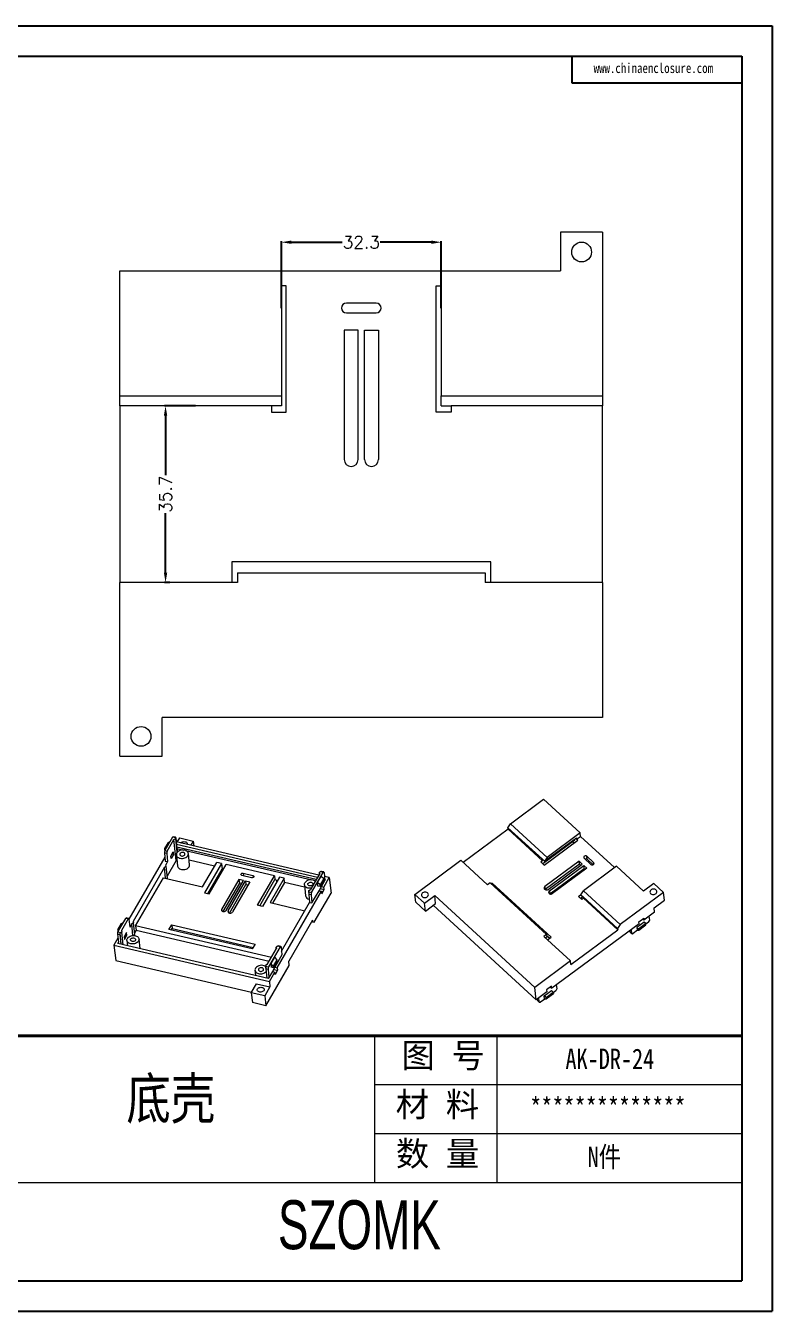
# Model space of a CAD drawing. Header units: inches. Extents: x 1384 to 2762, y 1089 to 1348.
# Drawn here: x 1600.1 to 1750.9, y 1088.5 to 1348.1 of the extents above; entities that cross this region are included whole.
import ezdxf

# ---------------------------------------------------------------- set-up
doc = ezdxf.new("R2010")
doc.units = ezdxf.units.IN
doc.layers.add('文字', color=81, linetype='Continuous')
doc.layers.add('粗实线', color=7, linetype='Continuous', lineweight=30)
doc.layers.add('细实线', color=3, linetype='Continuous', lineweight=9)
doc.styles.get("Standard").update_dxf_attribs({"font": 'txt', "bigfont": 'gbcbig.shx'})
doc.styles.add('宋体', font='', dxfattribs={"width": 0.8, "height": 3.5})
doc.styles.add('长仿宋', font='', dxfattribs={"width": 0.7, "height": 4})
doc.styles.get('宋体').set_extended_font_data('SimSun')
doc.styles.get('长仿宋').set_extended_font_data('SimSun')
doc.dimstyles.new('2.5', dxfattribs={"dimtxt": 2.5, "dimasz": 2, "dimexe": 0.18, "dimexo": 0.0625, "dimgap": 0.09, "dimtad": 0, "dimzin": 12, "dimdsep": 46, "dimtxsty": 'Standard', "dimcen": 2, "dimclrd": 3, "dimclre": 3, "dimadec": 0, "dimazin": 0, "dimtfac": 1, "dimtofl": 0, "dimtmove": 0, "dimatfit": 3, "dimfxl": 0, "dimtolj": 1, "dimtzin": 0, "dimarcsym": 0})

# ---------------------------------------------------------------- blocks, each defined once
blk = doc.blocks.new('*D205')
at = {"color": 3, "lineweight": -2, "transparency": 16777216}
for p, q in [((1634.41, 1271.33), (1628.19, 1271.33)), ((1628.37, 1269.33), (1628.37, 1257.32)), ((1628.37, 1237.63), (1628.37, 1249.64)), ((1629.23, 1235.63), (1628.19, 1235.63))]:
    blk.add_line(p, q, dxfattribs=at)
at = {"color": 3, "transparency": 16777216}
for points in [[(1628.04, 1269.33), (1628.71, 1269.33), (1628.37, 1271.33)], [(1628.04, 1237.63), (1628.71, 1237.63), (1628.37, 1235.63)]]:
    blk.add_solid(points, dxfattribs=at)
at = {"layer": 'Defpoints', "color": 0, "transparency": 16777216}
for p in [(1628.37, 1271.33), (1634.47, 1271.33), (1629.29, 1235.63)]:
    blk.add_point(p, dxfattribs=at)
at = {"color": 0, "transparency": 16777216, "insert": (1628.37, 1253.48), "char_height": 2.5, "attachment_point": 5, "rotation": 90}
blk.add_mtext('\\A1;35.7', dxfattribs=at)
blk = doc.blocks.new('*D206')
at = {"color": 3, "lineweight": -2, "transparency": 16777216}
for p, q in [((1651.77, 1291.02), (1651.77, 1304.54)), ((1653.77, 1304.36), (1664.08, 1304.36)), ((1682.07, 1304.36), (1671.76, 1304.36)), ((1684.07, 1291.02), (1684.07, 1304.54))]:
    blk.add_line(p, q, dxfattribs=at)
at = {"color": 3, "transparency": 16777216}
for points in [[(1653.77, 1304.69), (1653.77, 1304.02), (1651.77, 1304.36)], [(1682.07, 1304.69), (1682.07, 1304.02), (1684.07, 1304.36)]]:
    blk.add_solid(points, dxfattribs=at)
at = {"layer": 'Defpoints', "color": 0, "transparency": 16777216}
for p in [(1684.07, 1304.36), (1651.77, 1290.95), (1684.07, 1290.95)]:
    blk.add_point(p, dxfattribs=at)
at = {"color": 0, "transparency": 16777216, "insert": (1667.92, 1304.36), "char_height": 2.5, "attachment_point": 5}
blk.add_mtext('\\A1;32.3', dxfattribs=at)

msp = doc.modelspace()

# ---------------------------------------------------------------- linework, layer by layer
for p, q in [((1383.856, 1348.072), (1750.949, 1348.072)), ((1750.949, 1348.072), (1750.949, 1088.511)), ((1393.355, 1341.892), (1744.769, 1341.892)), ((1710.436, 1341.892), (1710.436, 1336.527)), ((1744.769, 1341.892), (1744.769, 1094.691)), ((1710.436, 1336.527), (1744.769, 1336.527)), ((1393.355, 1094.691), (1744.769, 1094.691)), ((1383.856, 1088.511), (1750.949, 1088.511))]:
    msp.add_line(p, q)
at = {"color": 7, "linetype": 'Continuous', "lineweight": 15}
for p, q in [((1716.669, 1306.377), (1708.169, 1306.377)), ((1708.169, 1306.377), (1708.169, 1298.577)), ((1716.669, 1306.377), (1716.669, 1273.327)), ((1619.169, 1273.327), (1619.169, 1298.577)), ((1619.169, 1298.577), (1651.769, 1298.577)), ((1651.769, 1298.577), (1651.769, 1273.327)), ((1651.769, 1298.577), (1684.069, 1298.577)), ((1684.069, 1298.577), (1708.169, 1298.577)), ((1684.069, 1298.577), (1684.069, 1273.327)), ((1652.769, 1295.577), (1651.769, 1295.577)), ((1652.769, 1270.077), (1652.769, 1295.577)), ((1683.069, 1270.077), (1683.069, 1295.577)), ((1683.069, 1295.577), (1684.069, 1295.577)), ((1670.919, 1292.077), (1664.919, 1292.077)), ((1664.919, 1290.077), (1670.919, 1290.077)), ((1667.269, 1286.577), (1664.469, 1286.577)), ((1664.469, 1286.577), (1664.469, 1260.477)), ((1667.269, 1260.477), (1667.269, 1286.577)), ((1668.569, 1286.577), (1671.369, 1286.577)), ((1668.569, 1260.477), (1668.569, 1286.577)), ((1671.369, 1286.577), (1671.369, 1260.477)), ((1619.169, 1271.327), (1619.169, 1273.327)), ((1619.169, 1273.327), (1651.769, 1273.327)), ((1651.769, 1273.327), (1651.769, 1271.327)), ((1684.069, 1273.327), (1716.669, 1273.327)), ((1684.069, 1271.327), (1684.069, 1273.327)), ((1716.669, 1273.327), (1716.669, 1271.327)), ((1649.769, 1271.327), (1619.169, 1271.327)), ((1619.169, 1271.327), (1619.169, 1235.627)), ((1651.769, 1271.327), (1649.769, 1271.327)), ((1649.769, 1271.327), (1649.769, 1270.077)), ((1649.769, 1270.077), (1652.769, 1270.077)), ((1686.069, 1270.077), (1683.069, 1270.077)), ((1684.069, 1271.327), (1686.069, 1271.327)), ((1716.669, 1271.327), (1686.069, 1271.327)), ((1686.069, 1271.327), (1686.069, 1270.077)), ((1716.669, 1235.627), (1716.669, 1271.327)), ((1694.069, 1239.827), (1641.769, 1239.827)), ((1641.769, 1239.827), (1641.769, 1235.627)), ((1694.069, 1235.627), (1694.069, 1239.827)), ((1619.169, 1200.577), (1619.169, 1235.627)), ((1642.919, 1235.627), (1619.169, 1235.627)), ((1642.919, 1237.627), (1642.919, 1235.627)), ((1642.919, 1237.627), (1692.919, 1237.627)), ((1692.919, 1237.627), (1692.919, 1235.627)), ((1716.669, 1235.627), (1692.919, 1235.627)), ((1716.669, 1235.627), (1716.669, 1208.377)), ((1627.669, 1200.577), (1627.669, 1208.377)), ((1716.669, 1208.377), (1627.669, 1208.377)), ((1619.169, 1200.577), (1627.669, 1200.577)), ((1698.035, 1186.951), (1704.732, 1191.898)), ((1704.732, 1191.898), (1712.14, 1185.102)), ((1697.55, 1186.155), (1698.035, 1186.951)), ((1698.035, 1186.951), (1705.444, 1180.154)), ((1629.796, 1184.228), (1628.239, 1181.533)), ((1628.722, 1181.421), (1630.078, 1183.767)), ((1630.392, 1184.089), (1629.796, 1184.228)), ((1630.387, 1184.205), (1629.903, 1184.318)), ((1630.078, 1183.767), (1630.437, 1183.946)), ((1630.548, 1179.528), (1630.078, 1183.767)), ((1630.437, 1183.946), (1630.392, 1184.089)), ((1630.743, 1181.194), (1630.437, 1183.946)), ((1630.441, 1184.096), (1630.678, 1181.965)), ((1630.729, 1183.232), (1631.228, 1184.097)), ((1631.228, 1184.097), (1633.966, 1183.458)), ((1697.584, 1185.853), (1688.498, 1179.14)), ((1704.504, 1179.776), (1697.55, 1186.155)), ((1697.584, 1185.853), (1697.55, 1186.155)), ((1704.538, 1179.473), (1697.584, 1185.853)), ((1711.038, 1183.62), (1704.603, 1178.866)), ((1704.889, 1178.603), (1711.652, 1183.6)), ((1704.959, 1179.359), (1711.39, 1184.111)), ((1712.14, 1185.102), (1705.444, 1180.154)), ((1711.038, 1183.62), (1711.014, 1183.833)), ((1711.39, 1184.111), (1711.424, 1183.808)), ((1711.424, 1183.808), (1712.22, 1184.396)), ((1711.652, 1183.6), (1711.424, 1183.808)), ((1712.22, 1184.396), (1712.14, 1185.102)), ((1712.22, 1184.396), (1719.099, 1178.085)), ((1628.616, 1180.938), (1628.133, 1181.05)), ((1628.133, 1181.05), (1628.313, 1179.42)), ((1628.206, 1181.917), (1628.944, 1183.194)), ((1628.594, 1182.149), (1628.206, 1181.917)), ((1628.242, 1181.59), (1628.206, 1181.917)), ((1628.239, 1181.533), (1628.722, 1181.421)), ((1628.242, 1181.59), (1628.268, 1181.584)), ((1628.944, 1183.194), (1629.333, 1183.426)), ((1629.434, 1180.411), (1629.931, 1181.27)), ((1629.931, 1181.27), (1629.986, 1180.768)), ((1659.349, 1176.554), (1630.532, 1183.278)), ((1659.081, 1176.089), (1630.592, 1182.737)), ((1658.832, 1175.659), (1630.648, 1182.235)), ((1630.678, 1181.965), (1632.083, 1181.637)), ((1630.678, 1181.965), (1630.761, 1181.215)), ((1632.392, 1181.565), (1657.943, 1175.603)), ((1633.966, 1183.458), (1633.466, 1182.593)), ((1633.966, 1183.458), (1634.077, 1182.451)), ((1710.899, 1183.044), (1710.613, 1183.306)), ((1628.225, 1180.216), (1620.969, 1167.66)), ((1628.313, 1179.42), (1628.797, 1179.307)), ((1628.797, 1179.307), (1628.407, 1178.634)), ((1628.498, 1178.349), (1628.407, 1178.634)), ((1628.616, 1180.938), (1628.797, 1179.307)), ((1630.548, 1179.528), (1628.719, 1176.363)), ((1629.49, 1179.909), (1629.434, 1180.411)), ((1629.986, 1180.768), (1629.49, 1179.909)), ((1629.986, 1180.768), (1629.682, 1180.839)), ((1630.673, 1179.59), (1630.548, 1179.528)), ((1630.555, 1180.66), (1630.805, 1178.403)), ((1633.24, 1178.673), (1632.99, 1180.93)), ((1638.273, 1178.384), (1633.139, 1179.582)), ((1635.856, 1174.202), (1638.708, 1179.138)), ((1639.675, 1178.912), (1636.251, 1172.99)), ((1637.218, 1172.764), (1640.641, 1178.687)), ((1639.675, 1178.912), (1638.708, 1179.138)), ((1639.675, 1178.912), (1639.8, 1177.784)), ((1650.398, 1176.41), (1640.641, 1178.687)), ((1678.741, 1172.695), (1688.037, 1179.563)), ((1693.434, 1174.612), (1688.037, 1179.563)), ((1704.538, 1179.473), (1704.207, 1179.228)), ((1704.207, 1179.228), (1704.889, 1178.603)), ((1704.959, 1179.359), (1704.504, 1179.776)), ((1704.538, 1179.473), (1704.504, 1179.776)), ((1705.444, 1180.154), (1704.959, 1179.359)), ((1711.924, 1179.397), (1705.002, 1174.283)), ((1711.992, 1178.792), (1705.07, 1173.678)), ((1705.638, 1173.699), (1712.56, 1178.813)), ((1705.933, 1173.428), (1712.855, 1178.542)), ((1712.56, 1178.813), (1711.924, 1179.397)), ((1711.992, 1178.792), (1711.924, 1179.397)), ((1712.233, 1178.571), (1711.992, 1178.792)), ((1712.855, 1178.542), (1713.492, 1177.958)), ((1712.924, 1177.937), (1712.855, 1178.542)), ((1712.954, 1179.989), (1714.318, 1178.738)), ((1714.848, 1179.13), (1713.485, 1180.381)), ((1713.553, 1179.776), (1713.485, 1180.381)), ((1714.742, 1178.685), (1713.553, 1179.776)), ((1628.139, 1178.169), (1621.803, 1167.206)), ((1622.336, 1166.365), (1627.934, 1176.051)), ((1627.934, 1176.051), (1635.856, 1174.202)), ((1628.139, 1178.169), (1628.498, 1178.349)), ((1628.386, 1175.945), (1628.139, 1178.169)), ((1628.76, 1175.991), (1628.498, 1178.349)), ((1628.76, 1175.991), (1628.578, 1175.9)), ((1636.937, 1172.83), (1639.8, 1177.784)), ((1640.081, 1177.718), (1639.8, 1177.784)), ((1645.747, 1176.046), (1643.815, 1176.497)), ((1644.084, 1176.961), (1646.016, 1176.51)), ((1646.975, 1170.487), (1650.398, 1176.41)), ((1651.364, 1176.185), (1647.941, 1170.262)), ((1652.33, 1175.959), (1649.478, 1171.024)), ((1650.398, 1176.41), (1650.482, 1175.658)), ((1652.33, 1175.959), (1651.364, 1176.185)), ((1652.428, 1175.082), (1652.33, 1175.959)), ((1659.544, 1176.891), (1657.665, 1173.639)), ((1657.879, 1173.062), (1660.228, 1177.127)), ((1659.08, 1175.079), (1659.818, 1176.357)), ((1659.453, 1177.176), (1659.633, 1177.266)), ((1659.544, 1176.891), (1659.453, 1177.176)), ((1659.494, 1176.805), (1659.453, 1177.176)), ((1660.343, 1175.868), (1659.604, 1174.59)), ((1660.228, 1177.127), (1659.633, 1177.266)), ((1659.818, 1176.357), (1660.343, 1175.868)), ((1660.336, 1177.217), (1659.853, 1177.33)), ((1660.343, 1175.868), (1660.379, 1175.542)), ((1660.363, 1174.169), (1661.457, 1176.062)), ((1660.39, 1177.108), (1660.571, 1175.478)), ((1661.457, 1176.062), (1660.481, 1176.29)), ((1661.457, 1176.062), (1661.802, 1172.952)), ((1706.002, 1172.823), (1712.924, 1177.937)), ((1713.492, 1177.958), (1706.57, 1172.844)), ((1719.481, 1178.367), (1712.784, 1173.42)), ((1712.924, 1177.937), (1713.164, 1177.716)), ((1719.481, 1178.367), (1724.958, 1173.343)), ((1643.2, 1175.717), (1639.697, 1169.655)), ((1643.284, 1174.965), (1639.966, 1169.224)), ((1640.598, 1169.445), (1644.102, 1175.507)), ((1641.017, 1169.347), (1644.521, 1175.409)), ((1641.286, 1168.915), (1644.604, 1174.657)), ((1645.422, 1175.199), (1641.919, 1169.137)), ((1644.102, 1175.507), (1643.2, 1175.717)), ((1643.2, 1175.717), (1643.284, 1174.965)), ((1643.729, 1174.861), (1643.284, 1174.965)), ((1644.521, 1175.409), (1645.422, 1175.199)), ((1644.521, 1175.409), (1644.604, 1174.657)), ((1644.604, 1174.657), (1645.049, 1174.553)), ((1647.432, 1170.381), (1650.482, 1175.658)), ((1652.428, 1175.082), (1650.011, 1170.899)), ((1650.482, 1175.658), (1650.804, 1175.583)), ((1650.838, 1175.274), (1650.804, 1175.583)), ((1650.94, 1157.864), (1659.866, 1173.31)), ((1656.468, 1174.139), (1652.428, 1175.082)), ((1656.414, 1174.626), (1656.665, 1172.369)), ((1657.305, 1173.46), (1657.665, 1173.639)), ((1657.396, 1173.175), (1657.305, 1173.46)), ((1657.348, 1173.07), (1657.305, 1173.46)), ((1657.954, 1170.949), (1659.383, 1173.422)), ((1658.251, 1175.531), (1658.698, 1175.427)), ((1659.157, 1174.377), (1659.08, 1175.079)), ((1659.604, 1174.59), (1659.08, 1175.079)), ((1659.641, 1174.264), (1659.157, 1174.377)), ((1659.383, 1173.422), (1659.88, 1174.282)), ((1659.383, 1173.422), (1659.866, 1173.31)), ((1659.641, 1174.264), (1659.604, 1174.59)), ((1659.631, 1173.851), (1660.419, 1173.667)), ((1660.379, 1175.542), (1659.641, 1174.264)), ((1659.866, 1173.31), (1659.922, 1172.808)), ((1659.88, 1174.282), (1660.571, 1175.478)), ((1659.88, 1174.282), (1660.363, 1174.169)), ((1659.922, 1172.808), (1660.419, 1173.667)), ((1660.419, 1173.667), (1660.363, 1174.169)), ((1660.706, 1175.71), (1660.541, 1175.749)), ((1660.571, 1175.478), (1660.706, 1175.71)), ((1693.965, 1175.004), (1693.434, 1174.612)), ((1693.965, 1175.004), (1705.327, 1164.579)), ((1694.366, 1174.969), (1694.165, 1174.82)), ((1706.252, 1164.065), (1694.366, 1174.969)), ((1694.408, 1174.596), (1694.366, 1174.969)), ((1705.002, 1174.283), (1705.07, 1173.678)), ((1705.039, 1173.653), (1705.07, 1173.678)), ((1705.933, 1173.428), (1706.002, 1172.823)), ((1712.299, 1172.625), (1712.784, 1173.42)), ((1712.784, 1173.42), (1720.193, 1166.623)), ((1727.026, 1174.871), (1724.958, 1173.343)), ((1728.958, 1173.099), (1727.026, 1174.871)), ((1636.251, 1172.99), (1637.218, 1172.764)), ((1649.478, 1171.024), (1656.502, 1169.385)), ((1651.798, 1161.246), (1657.471, 1171.061)), ((1657.773, 1172.579), (1657.29, 1172.692)), ((1657.29, 1172.692), (1657.471, 1171.061)), ((1657.396, 1173.175), (1657.879, 1173.062)), ((1657.471, 1171.061), (1657.954, 1170.949)), ((1657.773, 1172.579), (1657.954, 1170.949)), ((1658.413, 1167.087), (1661.802, 1172.952)), ((1678.741, 1172.695), (1680.673, 1170.923)), ((1678.923, 1171.082), (1678.741, 1172.695)), ((1678.923, 1171.082), (1680.855, 1169.31)), ((1680.673, 1170.923), (1682.741, 1172.451)), ((1680.855, 1169.31), (1680.673, 1170.923)), ((1680.855, 1169.31), (1682.924, 1170.839)), ((1702.967, 1153.896), (1682.741, 1172.451)), ((1682.924, 1170.839), (1682.741, 1172.451)), ((1705.97, 1172.798), (1706.002, 1172.823)), ((1711.775, 1172.286), (1712.353, 1172.713)), ((1712.456, 1171.66), (1711.775, 1172.286)), ((1712.17, 1171.923), (1712.665, 1172.289)), ((1712.299, 1172.625), (1712.754, 1172.208)), ((1712.788, 1171.905), (1712.456, 1171.66)), ((1719.708, 1165.828), (1712.754, 1172.208)), ((1712.754, 1172.208), (1712.788, 1171.905)), ((1719.742, 1165.526), (1712.788, 1171.905)), ((1728.958, 1173.099), (1720.193, 1166.623)), ((1727.071, 1169.958), (1729.14, 1171.486)), ((1729.14, 1171.486), (1728.958, 1173.099)), ((1647.941, 1170.262), (1646.975, 1170.487)), ((1703.249, 1151.396), (1682.443, 1170.484)), ((1727.171, 1169.071), (1725.01, 1167.474)), ((1726.183, 1167.486), (1726.094, 1168.275)), ((1727.171, 1169.071), (1727.071, 1169.958)), ((1618.742, 1165.542), (1619.481, 1166.819)), ((1619.131, 1165.774), (1618.742, 1165.542)), ((1618.742, 1165.542), (1618.779, 1165.216)), ((1618.762, 1165.135), (1620.319, 1167.83)), ((1620.802, 1167.717), (1619.446, 1165.371)), ((1619.481, 1166.819), (1619.869, 1167.051)), ((1620.802, 1167.717), (1620.319, 1167.83)), ((1620.91, 1167.807), (1620.426, 1167.92)), ((1620.964, 1167.698), (1621.145, 1166.068)), ((1621.534, 1166.742), (1621.145, 1166.068)), ((1621.894, 1166.921), (1621.534, 1166.742)), ((1621.795, 1164.389), (1621.534, 1166.742)), ((1621.803, 1167.206), (1621.894, 1166.921)), ((1622.156, 1164.564), (1621.894, 1166.921)), ((1622.434, 1165.487), (1622.114, 1164.935)), ((1622.336, 1166.365), (1622.434, 1165.487)), ((1649.762, 1159.966), (1622.336, 1166.365)), ((1622.434, 1165.487), (1649.327, 1159.212)), ((1629.051, 1165.589), (1629.615, 1166.565)), ((1645.893, 1161.659), (1629.051, 1165.589)), ((1629.508, 1165.483), (1629.698, 1165.812)), ((1629.615, 1166.565), (1646.457, 1162.635)), ((1629.615, 1166.565), (1629.698, 1165.812)), ((1629.698, 1165.812), (1646.084, 1161.989)), ((1658.047, 1167.501), (1653.255, 1159.209)), ((1657.86, 1167.178), (1658.089, 1167.124)), ((1658.047, 1167.501), (1658.089, 1167.124)), ((1658.089, 1167.124), (1658.413, 1167.087)), ((1724.029, 1166.749), (1706.392, 1153.718)), ((1710.274, 1158.53), (1719.742, 1165.526)), ((1720.193, 1166.623), (1719.708, 1165.828)), ((1719.708, 1165.828), (1719.742, 1165.526)), ((1722.576, 1164.821), (1722.487, 1165.61)), ((1723.712, 1165.441), (1722.864, 1164.815)), ((1725.05, 1167.085), (1723.591, 1166.008)), ((1723.591, 1166.008), (1723.655, 1165.443)), ((1723.932, 1165.695), (1723.591, 1166.008)), ((1723.655, 1165.443), (1723.962, 1165.433)), ((1725.391, 1166.773), (1723.932, 1165.695)), ((1723.932, 1165.695), (1723.962, 1165.433)), ((1723.962, 1165.433), (1725.42, 1166.511)), ((1723.983, 1167.152), (1724.964, 1167.877)), ((1724.029, 1166.749), (1723.983, 1167.152)), ((1724.746, 1167.716), (1725.01, 1167.474)), ((1724.964, 1167.877), (1725.01, 1167.474)), ((1725.391, 1166.773), (1725.05, 1167.085)), ((1725.42, 1166.511), (1725.391, 1166.773)), ((1725.94, 1167.088), (1725.4, 1166.689)), ((1618.748, 1163.818), (1617.951, 1162.438)), ((1619.139, 1164.539), (1618.656, 1164.652)), ((1618.656, 1164.652), (1618.836, 1163.022)), ((1618.702, 1162.79), (1618.836, 1163.022)), ((1618.762, 1165.135), (1619.358, 1164.996)), ((1618.779, 1165.216), (1618.805, 1165.209)), ((1618.866, 1162.751), (1618.836, 1163.022)), ((1619.139, 1164.539), (1619.35, 1162.639)), ((1619.432, 1162.619), (1619.182, 1164.873)), ((1619.538, 1165.086), (1619.358, 1164.996)), ((1619.446, 1165.371), (1619.538, 1165.086)), ((1619.821, 1162.528), (1619.538, 1165.086)), ((1620.508, 1164.965), (1620.011, 1164.105)), ((1620.011, 1164.105), (1620.066, 1163.604)), ((1620.066, 1163.604), (1620.563, 1164.463)), ((1620.563, 1164.463), (1620.259, 1164.534)), ((1620.563, 1164.463), (1620.508, 1164.965)), ((1620.581, 1163.403), (1620.701, 1162.323)), ((1621.808, 1164.39), (1622.156, 1164.564)), ((1623.231, 1161.733), (1623.016, 1163.673)), ((1705.327, 1164.579), (1704.797, 1164.187)), ((1710.194, 1159.236), (1704.797, 1164.187)), ((1705.384, 1164.075), (1705.127, 1163.885)), ((1705.327, 1164.579), (1705.384, 1164.075)), ((1705.924, 1163.823), (1705.354, 1164.347)), ((1705.52, 1163.524), (1706.252, 1164.065)), ((1722.235, 1165.133), (1722.205, 1165.402)), ((1722.235, 1165.133), (1722.576, 1164.821)), ((1722.264, 1165.072), (1722.605, 1164.759)), ((1617.951, 1162.438), (1618.296, 1159.328)), ((1617.951, 1162.438), (1649.349, 1155.111)), ((1649.135, 1155.689), (1618.702, 1162.79)), ((1620.685, 1162.462), (1620.616, 1162.343)), ((1646.457, 1162.635), (1645.893, 1161.659)), ((1648.913, 1158.495), (1650.792, 1161.747)), ((1651.543, 1162.099), (1649.194, 1158.034)), ((1651.886, 1160.45), (1650.457, 1157.977)), ((1651.06, 1162.212), (1650.701, 1162.032)), ((1650.701, 1162.032), (1650.792, 1161.747)), ((1650.742, 1161.661), (1650.701, 1162.032)), ((1651.543, 1162.099), (1651.06, 1162.212)), ((1651.651, 1162.189), (1651.168, 1162.302)), ((1651.705, 1162.08), (1651.886, 1160.45)), ((1618.296, 1159.328), (1645.739, 1152.924)), ((1648.913, 1158.495), (1648.553, 1158.316)), ((1648.553, 1158.316), (1648.598, 1158.173)), ((1648.608, 1157.816), (1648.553, 1158.316)), ((1648.598, 1158.173), (1649.194, 1158.034)), ((1649.088, 1157.551), (1648.605, 1157.664)), ((1648.605, 1157.664), (1648.816, 1155.763)), ((1648.647, 1150.19), (1653.352, 1158.331)), ((1650.354, 1159.982), (1649.616, 1158.704)), ((1649.616, 1158.704), (1649.694, 1158.002)), ((1650.141, 1158.215), (1649.616, 1158.704)), ((1650.177, 1157.889), (1649.694, 1158.002)), ((1650.457, 1157.977), (1649.96, 1157.117)), ((1650.879, 1159.493), (1650.141, 1158.215)), ((1650.141, 1158.215), (1650.177, 1157.889)), ((1650.177, 1157.889), (1650.915, 1159.167)), ((1650.354, 1159.982), (1650.879, 1159.493)), ((1650.457, 1157.977), (1650.94, 1157.864)), ((1650.915, 1159.167), (1650.879, 1159.493)), ((1650.94, 1157.864), (1650.995, 1157.362)), ((1653.352, 1158.331), (1653.255, 1159.209)), ((1710.194, 1159.236), (1702.967, 1153.896)), ((1710.274, 1158.53), (1710.194, 1159.236)), ((1646.44, 1157.369), (1646.56, 1156.289)), ((1649.088, 1157.551), (1649.269, 1155.921)), ((1649.269, 1155.921), (1649.135, 1155.689)), ((1649.96, 1157.117), (1649.269, 1155.921)), ((1649.349, 1155.111), (1650.443, 1157.004)), ((1649.349, 1155.111), (1649.472, 1154.008)), ((1649.96, 1157.117), (1650.443, 1157.004)), ((1650.208, 1157.546), (1650.995, 1157.362)), ((1650.499, 1156.503), (1650.443, 1157.004)), ((1650.995, 1157.362), (1650.499, 1156.503)), ((1645.687, 1152.835), (1646.734, 1154.647)), ((1648.425, 1152.196), (1645.687, 1152.835)), ((1645.687, 1152.835), (1645.91, 1150.828)), ((1646.734, 1154.647), (1649.472, 1154.008)), ((1649.472, 1154.008), (1648.425, 1152.196)), ((1703.249, 1151.396), (1702.967, 1153.896)), ((1705.411, 1152.993), (1703.249, 1151.396)), ((1704.894, 1152.193), (1706.353, 1153.271)), ((1705.235, 1151.88), (1706.694, 1152.958)), ((1705.264, 1151.618), (1706.723, 1152.696)), ((1706.347, 1154.121), (1705.365, 1153.396)), ((1705.365, 1153.396), (1705.411, 1152.993)), ((1706.128, 1153.96), (1706.392, 1153.718)), ((1706.392, 1153.718), (1706.347, 1154.121)), ((1706.694, 1152.958), (1706.353, 1153.271)), ((1706.694, 1152.958), (1706.723, 1152.696)), ((1706.703, 1152.875), (1707.217, 1153.254)), ((1707.459, 1153.652), (1707.37, 1154.441)), ((1648.647, 1150.19), (1645.91, 1150.828)), ((1648.425, 1152.196), (1648.647, 1150.19)), ((1703.511, 1151.299), (1703.481, 1151.567)), ((1703.511, 1151.299), (1703.852, 1150.987)), ((1703.54, 1151.237), (1703.881, 1150.925)), ((1703.852, 1150.987), (1703.763, 1151.776)), ((1704.14, 1150.981), (1705.014, 1151.627)), ((1704.958, 1151.629), (1704.894, 1152.193)), ((1705.235, 1151.88), (1704.894, 1152.193)), ((1704.958, 1151.629), (1705.264, 1151.618)), ((1705.264, 1151.618), (1705.235, 1151.88))]:
    msp.add_line(p, q, dxfattribs=at)
at = {"color": 8, "linetype": 'Continuous', "lineweight": 15}
for p, q in [((1714.885, 1178.802), (1714.848, 1179.13)), ((1644.084, 1176.961), (1644.144, 1176.42)), ((1646.016, 1176.51), (1646.063, 1176.081)), ((1639.697, 1169.655), (1639.731, 1169.349)), ((1641.017, 1169.347), (1641.051, 1169.041))]:
    msp.add_line(p, q, dxfattribs=at)
at = {"color": 7, "linetype": 'Continuous', "lineweight": 15, "flags": 128}
for points in [[(1629.796, 1184.228), (1629.823, 1184.268), (1629.85, 1184.297), (1629.875, 1184.314), (1629.899, 1184.318), (1629.903, 1184.318)], [(1630.441, 1184.096), (1630.436, 1184.127), (1630.429, 1184.153), (1630.42, 1184.175), (1630.409, 1184.191), (1630.397, 1184.201), (1630.382, 1184.206), (1630.367, 1184.205), (1630.35, 1184.198)], [(1632.899, 1180.532), (1632.968, 1180.691), (1632.993, 1180.853), (1632.974, 1181.014), (1632.912, 1181.166), (1632.809, 1181.305), (1632.668, 1181.426), (1632.495, 1181.523), (1632.295, 1181.595), (1632.077, 1181.637), (1631.848, 1181.65), (1631.616, 1181.631), (1631.389, 1181.582), (1631.177, 1181.505), (1630.986, 1181.402), (1630.823, 1181.277), (1630.695, 1181.134), (1630.606, 1180.98), (1630.558, 1180.819), (1630.555, 1180.657), (1630.596, 1180.5), (1630.679, 1180.353), (1630.802, 1180.223), (1630.96, 1180.113), (1631.147, 1180.028), (1631.357, 1179.971), (1631.581, 1179.943), (1631.813, 1179.947), (1632.043, 1179.981), (1632.264, 1180.044), (1632.466, 1180.135), (1632.644, 1180.249), (1632.79, 1180.383), (1632.899, 1180.532)], [(1632.255, 1180.683), (1632.292, 1180.785), (1632.287, 1180.889), (1632.241, 1180.985), (1632.156, 1181.065), (1632.04, 1181.124), (1631.903, 1181.156), (1631.755, 1181.159), (1631.608, 1181.132), (1631.475, 1181.079), (1631.365, 1181.002), (1631.289, 1180.908), (1631.252, 1180.805), (1631.257, 1180.702), (1631.304, 1180.606), (1631.388, 1180.525), (1631.504, 1180.467), (1631.642, 1180.434), (1631.79, 1180.432), (1631.936, 1180.458), (1632.07, 1180.512), (1632.179, 1180.589), (1632.255, 1180.683)], [(1631.459, 1183.062), (1631.503, 1183.109), (1631.625, 1183.204), (1631.774, 1183.276), (1631.942, 1183.321), (1632.116, 1183.336), (1632.287, 1183.321), (1632.444, 1183.276), (1632.577, 1183.204), (1632.677, 1183.11), (1632.739, 1183), (1632.758, 1182.879), (1632.735, 1182.764)], [(1713.485, 1180.381), (1713.377, 1180.446), (1713.246, 1180.471), (1713.111, 1180.452), (1712.992, 1180.393), (1712.908, 1180.302), (1712.871, 1180.194), (1712.887, 1180.084), (1712.954, 1179.989)], [(1714.318, 1178.738), (1714.425, 1178.673), (1714.556, 1178.648), (1714.691, 1178.666), (1714.81, 1178.725), (1714.894, 1178.816), (1714.931, 1178.925), (1714.915, 1179.035), (1714.848, 1179.13)], [(1630.805, 1178.403), (1630.806, 1178.399), (1630.846, 1178.242), (1630.93, 1178.096), (1631.052, 1177.966), (1631.21, 1177.856), (1631.397, 1177.771), (1631.607, 1177.714), (1631.832, 1177.686), (1632.064, 1177.689), (1632.294, 1177.723), (1632.514, 1177.787), (1632.717, 1177.877), (1632.894, 1177.992), (1633.041, 1178.126), (1633.15, 1178.275)], [(1643.815, 1176.497), (1643.702, 1176.543), (1643.627, 1176.618), (1643.6, 1176.709), (1643.627, 1176.804), (1643.703, 1176.887), (1643.816, 1176.946), (1643.95, 1176.972), (1644.084, 1176.961)], [(1646.016, 1176.51), (1646.129, 1176.464), (1646.204, 1176.389), (1646.23, 1176.297), (1646.204, 1176.203), (1646.128, 1176.12), (1646.014, 1176.061), (1645.881, 1176.035), (1645.747, 1176.046)], [(1660.39, 1177.108), (1660.382, 1177.153), (1660.37, 1177.187), (1660.352, 1177.208), (1660.331, 1177.218), (1660.308, 1177.214), (1660.282, 1177.197), (1660.255, 1177.167), (1660.228, 1177.127)], [(1657.835, 1173.933), (1657.788, 1173.926), (1657.556, 1173.907), (1657.327, 1173.919), (1657.109, 1173.962), (1656.909, 1174.033), (1656.736, 1174.131), (1656.595, 1174.252), (1656.492, 1174.391), (1656.429, 1174.543), (1656.411, 1174.703), (1656.436, 1174.866), (1656.504, 1175.024)], [(1657.149, 1174.874), (1657.225, 1174.968), (1657.334, 1175.045), (1657.467, 1175.099), (1657.614, 1175.125), (1657.762, 1175.122), (1657.9, 1175.09), (1658.015, 1175.032), (1658.1, 1174.951), (1658.147, 1174.855), (1658.152, 1174.751), (1658.115, 1174.649), (1658.038, 1174.555), (1657.929, 1174.478), (1657.796, 1174.424), (1657.649, 1174.398), (1657.501, 1174.401), (1657.364, 1174.433), (1657.248, 1174.491), (1657.163, 1174.572), (1657.116, 1174.668), (1657.111, 1174.771), (1657.149, 1174.874)], [(1705.002, 1174.283), (1704.902, 1174.183), (1704.844, 1174.066), (1704.832, 1173.94), (1704.868, 1173.82), (1704.948, 1173.716), (1705.065, 1173.64), (1705.206, 1173.597), (1705.359, 1173.593), (1705.508, 1173.628), (1705.638, 1173.699)], [(1705.933, 1173.428), (1705.834, 1173.329), (1705.776, 1173.211), (1705.764, 1173.085), (1705.8, 1172.965), (1705.88, 1172.862), (1705.997, 1172.785), (1706.138, 1172.742), (1706.291, 1172.738), (1706.439, 1172.773), (1706.57, 1172.844)], [(1727.386, 1172.784), (1727.503, 1172.895), (1727.585, 1173.025), (1727.626, 1173.166), (1727.623, 1173.309), (1727.576, 1173.445), (1727.489, 1173.566), (1727.367, 1173.665), (1727.218, 1173.734), (1727.05, 1173.769), (1726.875, 1173.769), (1726.704, 1173.733), (1726.547, 1173.664), (1726.414, 1173.566), (1726.313, 1173.445), (1726.252, 1173.308), (1726.233, 1173.165), (1726.258, 1173.024), (1726.325, 1172.895), (1726.43, 1172.784), (1726.567, 1172.7), (1726.727, 1172.647), (1726.899, 1172.629), (1727.074, 1172.647), (1727.24, 1172.7), (1727.386, 1172.784)], [(1680.313, 1173.01), (1680.196, 1172.899), (1680.114, 1172.769), (1680.073, 1172.629), (1680.076, 1172.485), (1680.123, 1172.349), (1680.21, 1172.228), (1680.332, 1172.13), (1680.481, 1172.061), (1680.649, 1172.025), (1680.824, 1172.025), (1680.995, 1172.061), (1681.152, 1172.13), (1681.285, 1172.228), (1681.386, 1172.349), (1681.447, 1172.486), (1681.466, 1172.629), (1681.441, 1172.77), (1681.374, 1172.9), (1681.269, 1173.01), (1681.132, 1173.094), (1680.972, 1173.147), (1680.8, 1173.165), (1680.625, 1173.147), (1680.459, 1173.094), (1680.313, 1173.01)], [(1639.697, 1169.655), (1639.661, 1169.55), (1639.672, 1169.444), (1639.731, 1169.349), (1639.83, 1169.273), (1639.96, 1169.225), (1640.108, 1169.208), (1640.261, 1169.225), (1640.402, 1169.274), (1640.518, 1169.35), (1640.598, 1169.445)], [(1641.017, 1169.347), (1640.981, 1169.242), (1640.993, 1169.136), (1641.051, 1169.041), (1641.15, 1168.965), (1641.28, 1168.917), (1641.429, 1168.9), (1641.581, 1168.917), (1641.722, 1168.966), (1641.839, 1169.041), (1641.919, 1169.137)], [(1620.319, 1167.83), (1620.346, 1167.87), (1620.373, 1167.899), (1620.398, 1167.916), (1620.422, 1167.92), (1620.426, 1167.92)], [(1620.964, 1167.698), (1620.956, 1167.743), (1620.943, 1167.777), (1620.926, 1167.798), (1620.905, 1167.808), (1620.881, 1167.804), (1620.856, 1167.787), (1620.829, 1167.757), (1620.802, 1167.717)], [(1622.926, 1163.275), (1622.816, 1163.126), (1622.67, 1162.991), (1622.493, 1162.877), (1622.29, 1162.786), (1622.07, 1162.723), (1621.839, 1162.689), (1621.608, 1162.686), (1621.383, 1162.713), (1621.173, 1162.771), (1620.986, 1162.856), (1620.828, 1162.965), (1620.705, 1163.096), (1620.622, 1163.242), (1620.581, 1163.399), (1620.585, 1163.561), (1620.632, 1163.722), (1620.721, 1163.877), (1620.849, 1164.019), (1621.012, 1164.144), (1621.203, 1164.247), (1621.415, 1164.324), (1621.642, 1164.373), (1621.874, 1164.392), (1622.103, 1164.38), (1622.321, 1164.337), (1622.521, 1164.266), (1622.694, 1164.168), (1622.835, 1164.047), (1622.938, 1163.908), (1623.001, 1163.756), (1623.02, 1163.596), (1622.994, 1163.433), (1622.926, 1163.275)], [(1622.282, 1163.425), (1622.205, 1163.331), (1622.096, 1163.255), (1621.963, 1163.201), (1621.816, 1163.174), (1621.668, 1163.177), (1621.53, 1163.209), (1621.415, 1163.268), (1621.33, 1163.348), (1621.283, 1163.444), (1621.278, 1163.548), (1621.315, 1163.65), (1621.392, 1163.744), (1621.501, 1163.821), (1621.634, 1163.875), (1621.781, 1163.901), (1621.929, 1163.899), (1622.067, 1163.867), (1622.182, 1163.808), (1622.267, 1163.727), (1622.314, 1163.631), (1622.319, 1163.528), (1622.282, 1163.425)], [(1722.264, 1165.072), (1722.245, 1165.098), (1722.235, 1165.133)], [(1722.576, 1164.821), (1722.586, 1164.785), (1722.605, 1164.759), (1722.633, 1164.742), (1722.67, 1164.736), (1722.713, 1164.74), (1722.761, 1164.755), (1722.812, 1164.781), (1722.864, 1164.815)], [(1651.06, 1162.212), (1651.087, 1162.252), (1651.114, 1162.281), (1651.14, 1162.298), (1651.163, 1162.302), (1651.168, 1162.302)], [(1651.705, 1162.08), (1651.697, 1162.125), (1651.685, 1162.159), (1651.667, 1162.181), (1651.646, 1162.19), (1651.623, 1162.186), (1651.597, 1162.169), (1651.57, 1162.139), (1651.543, 1162.099)], [(1646.531, 1157.767), (1646.462, 1157.608), (1646.437, 1157.446), (1646.456, 1157.286), (1646.518, 1157.133), (1646.621, 1156.994), (1646.762, 1156.874), (1646.936, 1156.776), (1647.135, 1156.704), (1647.353, 1156.662), (1647.583, 1156.65), (1647.815, 1156.668), (1648.041, 1156.717), (1648.253, 1156.795), (1648.444, 1156.898), (1648.607, 1157.022), (1648.669, 1157.084)], [(1647.175, 1157.617), (1647.138, 1157.514), (1647.143, 1157.41), (1647.189, 1157.314), (1647.274, 1157.234), (1647.39, 1157.175), (1647.527, 1157.143), (1647.675, 1157.14), (1647.822, 1157.167), (1647.955, 1157.221), (1648.065, 1157.298), (1648.141, 1157.391), (1648.178, 1157.494), (1648.173, 1157.597), (1648.126, 1157.693), (1648.042, 1157.774), (1647.926, 1157.833), (1647.788, 1157.865), (1647.64, 1157.868), (1647.494, 1157.841), (1647.36, 1157.787), (1647.251, 1157.71), (1647.175, 1157.617)], [(1646.949, 1153.595), (1647.036, 1153.706), (1647.158, 1153.8), (1647.307, 1153.872), (1647.474, 1153.917), (1647.649, 1153.933), (1647.82, 1153.918), (1647.977, 1153.873), (1648.11, 1153.801), (1648.21, 1153.707), (1648.272, 1153.596), (1648.29, 1153.476), (1648.265, 1153.354), (1648.198, 1153.237), (1648.093, 1153.134), (1647.956, 1153.05), (1647.796, 1152.991), (1647.624, 1152.96), (1647.45, 1152.96), (1647.284, 1152.99), (1647.138, 1153.049), (1647.021, 1153.133), (1646.94, 1153.236), (1646.899, 1153.352), (1646.902, 1153.475), (1646.949, 1153.595)], [(1703.852, 1150.987), (1703.862, 1150.951), (1703.881, 1150.924), (1703.91, 1150.908), (1703.946, 1150.901), (1703.989, 1150.906), (1704.037, 1150.921), (1704.088, 1150.947), (1704.14, 1150.981)]]:
    msp.add_lwpolyline(points, dxfattribs=at)
at = {"color": 7, "linetype": 'Continuous', "lineweight": 15}
for centre in [(1712.419, 1302.377), (1623.419, 1204.577)]:
    msp.add_circle(centre, 2, dxfattribs=at)
for centre, radius, start, end in [((1664.919, 1291.077), 1, 90, 270), ((1670.919, 1291.077), 1, 270, 90), ((1665.869, 1260.477), 1.4, 180, 0), ((1669.969, 1260.477), 1.4, 180, 0), ((1629.034, 1181.105), 0.904, 151.69203, 183.46439), ((1629.518, 1180.992), 0.904, 151.69203, 183.46439), ((1632.601, 1178.609), 0.643, 328.69295, 5.71823), ((1713.299, 1179.467), 0.4, 50.59729, 115.25539), ((1659.843, 1177.282), 0.0481, 78.79765, 124.42569), ((1657.706, 1174.133), 1.496, 51.83754, 143.42524), ((1657.527, 1172.57), 0.885, 193.13217, 261.81339), ((1658.192, 1172.746), 0.904, 151.69203, 183.46439), ((1658.675, 1172.634), 0.904, 151.69203, 183.46439), ((1725.65, 1167.538), 0.535, 302.83106, 354.41225), ((1619.557, 1164.707), 0.904, 151.69203, 183.46439), ((1620.014, 1164.596), 0.878, 161.60788, 183.68624), ((1647.738, 1156.868), 1.505, 56.21415, 143.33087), ((1649.481, 1157.72), 0.878, 161.60788, 183.68624), ((1649.99, 1157.606), 0.904, 151.69203, 183.46439), ((1706.926, 1153.704), 0.535, 302.83106, 354.41225), ((1703.607, 1151.306), 0.0962, 184.01052, 225.55009)]:
    msp.add_arc(centre, radius, start, end, dxfattribs=at)
for centre, major_axis, ratio, start_param, end_param in [((1630.42, 1183.838), (-0.088, 0.379), 0.098519, 5.4115211, 5.9351199), ((1659.66, 1177.015), (0.334, 0.248), 0.5506833, 0.736612, 1.2602107), ((1619.386, 1164.745), (0.334, 0.248), 0.5506833, 1.2602107, 1.7838095), ((1648.626, 1157.922), (-0.088, 0.379), 0.098519, 4.8879223, 5.4115211)]:
    msp.add_ellipse(centre, major_axis=major_axis, ratio=ratio, start_param=start_param, end_param=end_param, dxfattribs=at)
at = {"layer": '粗实线', "color": 7, "lineweight": 40}
msp.add_line((1744.769, 1144.131), (1596.449, 1144.131), dxfattribs=at)
at = {"layer": '细实线', "color": 7}
for p, q in [((1670.609, 1144.131), (1670.609, 1114.467)), ((1695.329, 1144.131), (1695.329, 1114.675)), ((1744.769, 1134.243), (1670.609, 1134.243)), ((1744.769, 1124.355), (1670.609, 1124.355)), ((1744.769, 1114.467), (1522.289, 1114.467))]:
    msp.add_line(p, q, dxfattribs=at)

# ---------------------------------------------------------------- texts
at = {"layer": '文字', "color": 0, "attachment_point": 1, "style": '宋体'}
for s, insert, char_height, width in [('www.chinaenclosure.com', (1714.859, 1340.533), 2.01423, 35.38806), ('{\\H1.111x;AK-DR-24}', (1709.164, 1141.549), 3.70801, 42.86878), ('底壳', (1620.452, 1135.595), 8.24, 105.34576), ('{\\H1.111x;**************}', (1702.032, 1131.661), 3.70801, 42.86878), ('{\\H1.111x;N件}', (1713.649, 1121.773), 3.70801, 42.86878)]:
    msp.add_mtext(s, dxfattribs=dict(at, insert=insert, char_height=char_height, width=width))
at = {"layer": '粗实线', "insert": (1651.074, 1110.927), "char_height": 9.88803, "width": 110.88448, "attachment_point": 1, "style": '长仿宋'}
msp.add_mtext('{\\fSTXinwei|b0|i0|c134|p2;SZOMK}', dxfattribs=at)
at = {"layer": '细实线', "color": 7, "char_height": 4.94402, "attachment_point": 1}
for s, insert, width in [('{\\fSimSun|b0|i0|c134|p54;图 号}', (1676.046, 1142.63), 24.72008), ('{\\fSimSun|b0|i0|c134|p54;材 料   }', (1674.874, 1132.742), 24.72008), ('{\\fSimSun|b0|i0|c134|p54;数 量}', (1674.898, 1122.806), 22.33769)]:
    msp.add_mtext(s, dxfattribs=dict(at, insert=insert, width=width))

# ---------------------------------------------------------------- dimensions: what is measured, and where the dimension line sits
dim = msp.add_linear_dim(base=(1684.069, 1304.357), p1=(1651.769, 1290.954), p2=(1684.069, 1290.954), dimstyle='2.5')
dim.commit()
dim.dimension.update_dxf_attribs({"geometry": '*D206', "text_midpoint": (1667.919, 1304.357)})
dim = msp.add_linear_dim(base=(1628.373, 1271.327), p1=(1629.293, 1235.627), p2=(1634.469, 1271.327), angle=90, dimstyle='2.5')
dim.commit()
dim.dimension.update_dxf_attribs({"geometry": '*D205', "text_midpoint": (1628.373, 1253.477)})

doc.saveas('drawing.dxf')
